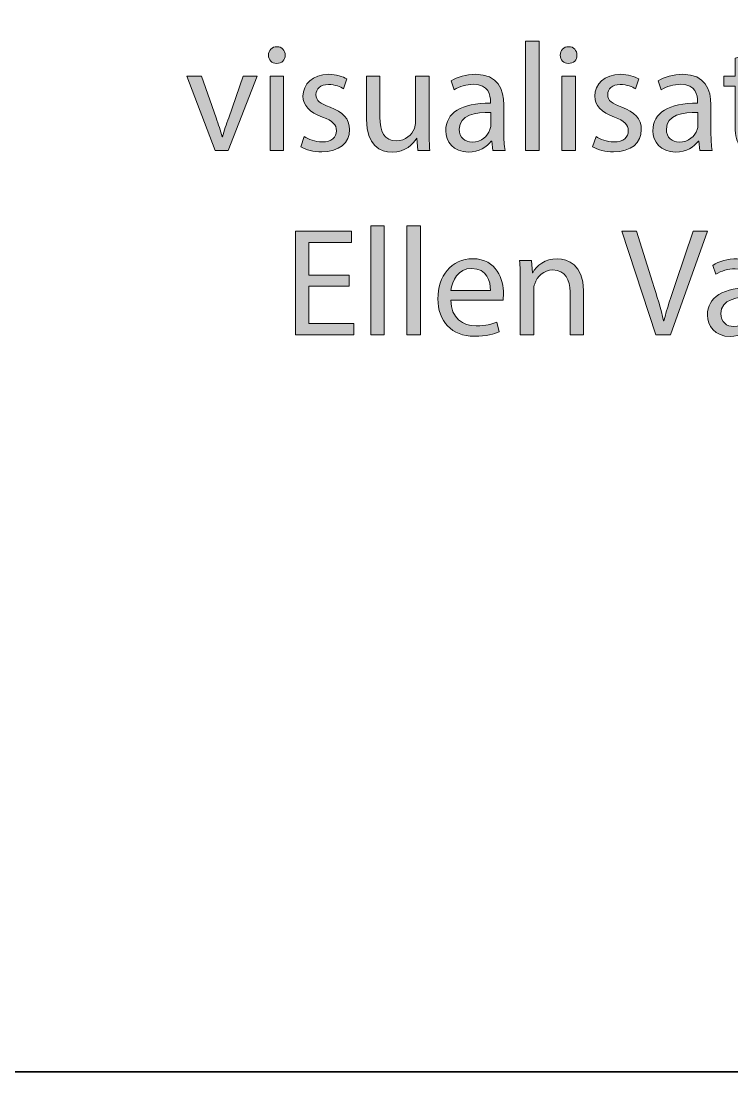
# Model space of a CAD drawing. Header units: inches. Extents: x 0 to 4188, y -1191 to 0.
# Drawn here: x 736.5 to 788.9, y -1190.5 to -1113 of the extents above; entities that cross this region are included whole.
import ezdxf

# ---------------------------------------------------------------- set-up
doc = ezdxf.new("R2010")
doc.units = ezdxf.units.IN
doc.header["$MEASUREMENT"] = 0
doc.layers.add('Cut', color=7, linetype='Continuous')
doc.layers.add('Graveren', color=7, linetype='Continuous')

# ---------------------------------------------------------------- blocks, each defined once
blk = doc.blocks.new('block 6')
at = {"layer": 'Graveren', "true_color": 0x1a1718}
h = blk.add_hatch(color=250, dxfattribs=at)
h.dxf.hatch_style = 2
edge = h.paths.add_edge_path()
edge.add_spline(control_points=[(755.956, -1115.521), (755.968, -1115.861), (755.718, -1116.134), (755.321, -1116.134), (754.97, -1116.134), (754.721, -1115.861), (754.721, -1115.521), (754.721, -1115.17), (754.981, -1114.898), (755.344, -1114.898), (755.718, -1114.898), (755.956, -1115.17), (755.956, -1115.521)], knot_values=[0, 0, 0, 0, 1, 1, 1, 2, 2, 2, 3, 3, 3, 4, 4, 4, 4], degree=3, periodic=1)
h.paths.add_polyline_path([(754.845, -1122.551), (754.845, -1117.063), (755.843, -1117.063), (755.843, -1122.551)])
h = blk.add_hatch(color=250, dxfattribs=at)
h.dxf.hatch_style = 2
h.paths.add_polyline_path([(773.7, -1114.501), (774.698, -1114.501), (774.698, -1122.551), (773.7, -1122.551)])
h = blk.add_hatch(color=250, dxfattribs=at)
h.dxf.hatch_style = 2
edge = h.paths.add_edge_path()
edge.add_spline(control_points=[(777.487, -1115.521), (777.499, -1115.861), (777.249, -1116.134), (776.853, -1116.134), (776.501, -1116.134), (776.252, -1115.861), (776.252, -1115.521), (776.252, -1115.17), (776.513, -1114.898), (776.875, -1114.898), (777.249, -1114.898), (777.487, -1115.17), (777.487, -1115.521)], knot_values=[0, 0, 0, 0, 1, 1, 1, 2, 2, 2, 3, 3, 3, 4, 4, 4, 4], degree=3, periodic=1)
h.paths.add_polyline_path([(776.376, -1122.551), (776.376, -1117.063), (777.374, -1117.063), (777.374, -1122.551)])
h = blk.add_hatch(color=250, dxfattribs=at)
h.dxf.hatch_style = 2
edge = h.paths.add_edge_path()
edge.add_spline(control_points=[(790.142, -1115.487), (790.142, -1115.487), (790.142, -1117.063), (790.142, -1117.063), (790.142, -1117.063), (791.57, -1117.063), (791.57, -1117.063), (791.57, -1117.063), (791.57, -1117.823), (791.57, -1117.823), (791.57, -1117.823), (790.142, -1117.823), (790.142, -1117.823), (790.142, -1117.823), (790.142, -1120.782), (790.142, -1120.782), (790.142, -1121.463), (790.334, -1121.848), (790.89, -1121.848), (791.15, -1121.848), (791.344, -1121.813), (791.468, -1121.78), (791.468, -1121.78), (791.514, -1122.528), (791.514, -1122.528), (791.32, -1122.607), (791.015, -1122.664), (790.629, -1122.664), (790.164, -1122.664), (789.79, -1122.517), (789.552, -1122.245), (789.269, -1121.95), (789.167, -1121.463), (789.167, -1120.816), (789.167, -1120.816), (789.167, -1117.823), (789.167, -1117.823), (789.167, -1117.823), (788.316, -1117.823), (788.316, -1117.823), (788.316, -1117.823), (788.316, -1117.063), (788.316, -1117.063), (788.316, -1117.063), (789.167, -1117.063), (789.167, -1117.063), (789.167, -1117.063), (789.167, -1115.748), (789.167, -1115.748), (789.167, -1115.748), (790.142, -1115.487), (790.142, -1115.487)], knot_values=[0, 0, 0, 0, 1, 1, 1, 2, 2, 2, 3, 3, 3, 4, 4, 4, 5, 5, 5, 6, 6, 6, 7, 7, 7, 8, 8, 8, 9, 9, 9, 10, 10, 10, 11, 11, 11, 12, 12, 12, 13, 13, 13, 14, 14, 14, 15, 15, 15, 16, 16, 16, 17, 17, 17, 17], degree=3, periodic=1)
h = blk.add_hatch(color=250, dxfattribs=at)
h.dxf.hatch_style = 2
edge = h.paths.add_edge_path()
edge.add_spline(control_points=[(749.776, -1117.063), (749.776, -1117.063), (750.854, -1120.147), (750.854, -1120.147), (751.035, -1120.646), (751.183, -1121.1), (751.296, -1121.553), (751.296, -1121.553), (751.33, -1121.553), (751.33, -1121.553), (751.454, -1121.1), (751.613, -1120.646), (751.795, -1120.147), (751.795, -1120.147), (752.86, -1117.063), (752.86, -1117.063), (752.86, -1117.063), (753.903, -1117.063), (753.903, -1117.063), (753.903, -1117.063), (751.749, -1122.551), (751.749, -1122.551), (751.749, -1122.551), (750.797, -1122.551), (750.797, -1122.551), (750.797, -1122.551), (748.711, -1117.063), (748.711, -1117.063), (748.711, -1117.063), (749.776, -1117.063), (749.776, -1117.063)], knot_values=[0, 0, 0, 0, 1, 1, 1, 2, 2, 2, 3, 3, 3, 4, 4, 4, 5, 5, 5, 6, 6, 6, 7, 7, 7, 8, 8, 8, 9, 9, 9, 10, 10, 10, 10], degree=3, periodic=1)
h = blk.add_hatch(color=250, dxfattribs=at)
h.dxf.hatch_style = 2
edge = h.paths.add_edge_path()
edge.add_spline(control_points=[(757.362, -1121.53), (757.657, -1121.724), (758.179, -1121.927), (758.678, -1121.927), (759.403, -1121.927), (759.743, -1121.564), (759.743, -1121.111), (759.743, -1120.635), (759.46, -1120.374), (758.723, -1120.102), (757.736, -1119.75), (757.271, -1119.206), (757.271, -1118.549), (757.271, -1117.664), (757.986, -1116.938), (759.165, -1116.938), (759.721, -1116.938), (760.208, -1117.098), (760.515, -1117.279), (760.515, -1117.279), (760.265, -1118.005), (760.265, -1118.005), (760.05, -1117.868), (759.652, -1117.688), (759.143, -1117.688), (758.553, -1117.688), (758.224, -1118.027), (758.224, -1118.436), (758.224, -1118.889), (758.553, -1119.093), (759.268, -1119.365), (760.22, -1119.728), (760.707, -1120.204), (760.707, -1121.021), (760.707, -1121.984), (759.959, -1122.664), (758.655, -1122.664), (758.054, -1122.664), (757.498, -1122.517), (757.113, -1122.29), (757.113, -1122.29), (757.362, -1121.53), (757.362, -1121.53)], knot_values=[0, 0, 0, 0, 1, 1, 1, 2, 2, 2, 3, 3, 3, 4, 4, 4, 5, 5, 5, 6, 6, 6, 7, 7, 7, 8, 8, 8, 9, 9, 9, 10, 10, 10, 11, 11, 11, 12, 12, 12, 13, 13, 13, 14, 14, 14, 14], degree=3, periodic=1)
h = blk.add_hatch(color=250, dxfattribs=at)
h.dxf.hatch_style = 2
edge = h.paths.add_edge_path()
edge.add_spline(control_points=[(766.58, -1121.055), (766.58, -1121.621), (766.592, -1122.12), (766.626, -1122.551), (766.626, -1122.551), (765.741, -1122.551), (765.741, -1122.551), (765.741, -1122.551), (765.685, -1121.655), (765.685, -1121.655), (765.685, -1121.655), (765.662, -1121.655), (765.662, -1121.655), (765.401, -1122.098), (764.823, -1122.676), (763.848, -1122.676), (762.986, -1122.676), (761.955, -1122.199), (761.955, -1120.272), (761.955, -1120.272), (761.955, -1117.063), (761.955, -1117.063), (761.955, -1117.063), (762.952, -1117.063), (762.952, -1117.063), (762.952, -1117.063), (762.952, -1120.102), (762.952, -1120.102), (762.952, -1121.145), (763.27, -1121.848), (764.177, -1121.848), (764.846, -1121.848), (765.311, -1121.383), (765.492, -1120.94), (765.549, -1120.794), (765.583, -1120.612), (765.583, -1120.431), (765.583, -1120.431), (765.583, -1117.063), (765.583, -1117.063), (765.583, -1117.063), (766.58, -1117.063), (766.58, -1117.063), (766.58, -1117.063), (766.58, -1121.055), (766.58, -1121.055)], knot_values=[0, 0, 0, 0, 1, 1, 1, 2, 2, 2, 3, 3, 3, 4, 4, 4, 5, 5, 5, 6, 6, 6, 7, 7, 7, 8, 8, 8, 9, 9, 9, 10, 10, 10, 11, 11, 11, 12, 12, 12, 13, 13, 13, 14, 14, 14, 15, 15, 15, 15], degree=3, periodic=1)
h = blk.add_hatch(color=250, dxfattribs=at)
h.dxf.hatch_style = 2
edge = h.paths.add_edge_path()
edge.add_spline(control_points=[(771.274, -1122.551), (771.274, -1122.551), (771.195, -1121.859), (771.195, -1121.859), (771.195, -1121.859), (771.161, -1121.859), (771.161, -1121.859), (770.854, -1122.29), (770.266, -1122.676), (769.483, -1122.676), (768.372, -1122.676), (767.805, -1121.894), (767.805, -1121.1), (767.805, -1119.773), (768.984, -1119.048), (771.104, -1119.059), (771.104, -1119.059), (771.104, -1118.945), (771.104, -1118.945), (771.104, -1118.492), (770.979, -1117.676), (769.857, -1117.676), (769.347, -1117.676), (768.814, -1117.834), (768.429, -1118.084), (768.429, -1118.084), (768.202, -1117.427), (768.202, -1117.427), (768.655, -1117.132), (769.312, -1116.938), (770.005, -1116.938), (771.683, -1116.938), (772.091, -1118.084), (772.091, -1119.184), (772.091, -1119.184), (772.091, -1121.235), (772.091, -1121.235), (772.091, -1121.712), (772.113, -1122.177), (772.182, -1122.551), (772.182, -1122.551), (771.274, -1122.551), (771.274, -1122.551)], knot_values=[0, 0, 0, 0, 1, 1, 1, 2, 2, 2, 3, 3, 3, 4, 4, 4, 5, 5, 5, 6, 6, 6, 7, 7, 7, 8, 8, 8, 9, 9, 9, 10, 10, 10, 11, 11, 11, 12, 12, 12, 13, 13, 13, 14, 14, 14, 14], degree=3, periodic=1)
edge = h.paths.add_edge_path()
edge.add_spline(control_points=[(771.127, -1119.75), (770.038, -1119.728), (768.803, -1119.921), (768.803, -1120.986), (768.803, -1121.633), (769.233, -1121.938), (769.744, -1121.938), (770.458, -1121.938), (770.911, -1121.485), (771.07, -1121.021), (771.104, -1120.918), (771.127, -1120.805), (771.127, -1120.703), (771.127, -1120.703), (771.127, -1119.75), (771.127, -1119.75)], knot_values=[0, 0, 0, 0, 1, 1, 1, 2, 2, 2, 3, 3, 3, 4, 4, 4, 5, 5, 5, 5], degree=3, periodic=1)
h = blk.add_hatch(color=250, dxfattribs=at)
h.dxf.hatch_style = 2
edge = h.paths.add_edge_path()
edge.add_spline(control_points=[(778.894, -1121.53), (779.188, -1121.724), (779.71, -1121.927), (780.209, -1121.927), (780.935, -1121.927), (781.274, -1121.564), (781.274, -1121.111), (781.274, -1120.635), (780.991, -1120.374), (780.254, -1120.102), (779.268, -1119.75), (778.803, -1119.206), (778.803, -1118.549), (778.803, -1117.664), (779.518, -1116.938), (780.696, -1116.938), (781.252, -1116.938), (781.739, -1117.098), (782.046, -1117.279), (782.046, -1117.279), (781.796, -1118.005), (781.796, -1118.005), (781.581, -1117.868), (781.184, -1117.688), (780.674, -1117.688), (780.084, -1117.688), (779.755, -1118.027), (779.755, -1118.436), (779.755, -1118.889), (780.084, -1119.093), (780.799, -1119.365), (781.751, -1119.728), (782.238, -1120.204), (782.238, -1121.021), (782.238, -1121.984), (781.49, -1122.664), (780.187, -1122.664), (779.585, -1122.664), (779.029, -1122.517), (778.645, -1122.29), (778.645, -1122.29), (778.894, -1121.53), (778.894, -1121.53)], knot_values=[0, 0, 0, 0, 1, 1, 1, 2, 2, 2, 3, 3, 3, 4, 4, 4, 5, 5, 5, 6, 6, 6, 7, 7, 7, 8, 8, 8, 9, 9, 9, 10, 10, 10, 11, 11, 11, 12, 12, 12, 13, 13, 13, 14, 14, 14, 14], degree=3, periodic=1)
h = blk.add_hatch(color=250, dxfattribs=at)
h.dxf.hatch_style = 2
edge = h.paths.add_edge_path()
edge.add_spline(control_points=[(786.559, -1122.551), (786.559, -1122.551), (786.479, -1121.859), (786.479, -1121.859), (786.479, -1121.859), (786.445, -1121.859), (786.445, -1121.859), (786.139, -1122.29), (785.55, -1122.676), (784.768, -1122.676), (783.656, -1122.676), (783.089, -1121.894), (783.089, -1121.1), (783.089, -1119.773), (784.269, -1119.048), (786.389, -1119.059), (786.389, -1119.059), (786.389, -1118.945), (786.389, -1118.945), (786.389, -1118.492), (786.264, -1117.676), (785.142, -1117.676), (784.631, -1117.676), (784.099, -1117.834), (783.713, -1118.084), (783.713, -1118.084), (783.486, -1117.427), (783.486, -1117.427), (783.939, -1117.132), (784.597, -1116.938), (785.289, -1116.938), (786.967, -1116.938), (787.375, -1118.084), (787.375, -1119.184), (787.375, -1119.184), (787.375, -1121.235), (787.375, -1121.235), (787.375, -1121.712), (787.397, -1122.177), (787.466, -1122.551), (787.466, -1122.551), (786.559, -1122.551), (786.559, -1122.551)], knot_values=[0, 0, 0, 0, 1, 1, 1, 2, 2, 2, 3, 3, 3, 4, 4, 4, 5, 5, 5, 6, 6, 6, 7, 7, 7, 8, 8, 8, 9, 9, 9, 10, 10, 10, 11, 11, 11, 12, 12, 12, 13, 13, 13, 14, 14, 14, 14], degree=3, periodic=1)
edge = h.paths.add_edge_path()
edge.add_spline(control_points=[(786.411, -1119.75), (785.322, -1119.728), (784.087, -1119.921), (784.087, -1120.986), (784.087, -1121.633), (784.518, -1121.938), (785.028, -1121.938), (785.742, -1121.938), (786.195, -1121.485), (786.354, -1121.021), (786.389, -1120.918), (786.411, -1120.805), (786.411, -1120.703), (786.411, -1120.703), (786.411, -1119.75), (786.411, -1119.75)], knot_values=[0, 0, 0, 0, 1, 1, 1, 2, 2, 2, 3, 3, 3, 4, 4, 4, 5, 5, 5, 5], degree=3, periodic=1)
h = blk.add_hatch(color=250, dxfattribs=at)
h.dxf.hatch_style = 2
h.paths.add_polyline_path([(762.271, -1128.106), (763.269, -1128.106), (763.269, -1136.156), (762.271, -1136.156)])
h = blk.add_hatch(color=250, dxfattribs=at)
h.dxf.hatch_style = 2
h.paths.add_polyline_path([(764.946, -1128.106), (765.944, -1128.106), (765.944, -1136.156), (764.946, -1136.156)])
h = blk.add_hatch(color=250, dxfattribs=at)
h.dxf.hatch_style = 2
h.paths.add_polyline_path([(760.684, -1132.573), (757.713, -1132.573), (757.713, -1135.329), (761.023, -1135.329), (761.023, -1136.156), (756.727, -1136.156), (756.727, -1128.515), (760.854, -1128.515), (760.854, -1129.343), (757.713, -1129.343), (757.713, -1131.758), (760.684, -1131.758)])
h = blk.add_hatch(color=250, dxfattribs=at)
h.dxf.hatch_style = 2
edge = h.paths.add_edge_path()
edge.add_spline(control_points=[(783.304, -1136.156), (783.304, -1136.156), (780.809, -1128.515), (780.809, -1128.515), (780.809, -1128.515), (781.875, -1128.515), (781.875, -1128.515), (781.875, -1128.515), (783.065, -1132.279), (783.065, -1132.279), (783.394, -1133.311), (783.678, -1134.24), (783.882, -1135.136), (783.882, -1135.136), (783.904, -1135.136), (783.904, -1135.136), (784.119, -1134.252), (784.437, -1133.288), (784.777, -1132.29), (784.777, -1132.29), (786.069, -1128.515), (786.069, -1128.515), (786.069, -1128.515), (787.124, -1128.515), (787.124, -1128.515), (787.124, -1128.515), (784.392, -1136.156), (784.392, -1136.156), (784.392, -1136.156), (783.304, -1136.156), (783.304, -1136.156)], knot_values=[0, 0, 0, 0, 1, 1, 1, 2, 2, 2, 3, 3, 3, 4, 4, 4, 5, 5, 5, 6, 6, 6, 7, 7, 7, 8, 8, 8, 9, 9, 9, 10, 10, 10, 10], degree=3, periodic=1)
h = blk.add_hatch(color=250, dxfattribs=at)
h.dxf.hatch_style = 2
edge = h.paths.add_edge_path()
edge.add_spline(control_points=[(768.178, -1133.594), (768.201, -1134.943), (769.062, -1135.499), (770.06, -1135.499), (770.774, -1135.499), (771.205, -1135.374), (771.579, -1135.215), (771.579, -1135.215), (771.749, -1135.93), (771.749, -1135.93), (771.397, -1136.088), (770.797, -1136.27), (769.924, -1136.27), (768.234, -1136.27), (767.226, -1135.158), (767.226, -1133.503), (767.226, -1131.848), (768.201, -1130.544), (769.799, -1130.544), (771.591, -1130.544), (772.066, -1132.12), (772.066, -1133.129), (772.066, -1133.333), (772.044, -1133.492), (772.033, -1133.594), (772.033, -1133.594), (768.178, -1133.594), (768.178, -1133.594)], knot_values=[0, 0, 0, 0, 1, 1, 1, 2, 2, 2, 3, 3, 3, 4, 4, 4, 5, 5, 5, 6, 6, 6, 7, 7, 7, 8, 8, 8, 9, 9, 9, 9], degree=3, periodic=1)
edge = h.paths.add_edge_path()
edge.add_spline(control_points=[(771.104, -1132.88), (771.114, -1132.245), (770.843, -1131.259), (769.72, -1131.259), (768.711, -1131.259), (768.269, -1132.188), (768.189, -1132.88), (768.189, -1132.88), (771.104, -1132.88), (771.104, -1132.88)], knot_values=[0, 0, 0, 0, 1, 1, 1, 2, 2, 2, 3, 3, 3, 3], degree=3, periodic=1)
h = blk.add_hatch(color=250, dxfattribs=at)
h.dxf.hatch_style = 2
edge = h.paths.add_edge_path()
edge.add_spline(control_points=[(773.303, -1132.154), (773.303, -1131.587), (773.292, -1131.122), (773.258, -1130.669), (773.258, -1130.669), (774.143, -1130.669), (774.143, -1130.669), (774.143, -1130.669), (774.199, -1131.576), (774.199, -1131.576), (774.199, -1131.576), (774.222, -1131.576), (774.222, -1131.576), (774.493, -1131.055), (775.129, -1130.544), (776.035, -1130.544), (776.795, -1130.544), (777.975, -1130.998), (777.975, -1132.88), (777.975, -1132.88), (777.975, -1136.156), (777.975, -1136.156), (777.975, -1136.156), (776.977, -1136.156), (776.977, -1136.156), (776.977, -1136.156), (776.977, -1132.993), (776.977, -1132.993), (776.977, -1132.108), (776.647, -1131.372), (775.707, -1131.372), (775.049, -1131.372), (774.539, -1131.837), (774.369, -1132.393), (774.323, -1132.517), (774.301, -1132.688), (774.301, -1132.857), (774.301, -1132.857), (774.301, -1136.156), (774.301, -1136.156), (774.301, -1136.156), (773.303, -1136.156), (773.303, -1136.156), (773.303, -1136.156), (773.303, -1132.154), (773.303, -1132.154)], knot_values=[0, 0, 0, 0, 1, 1, 1, 2, 2, 2, 3, 3, 3, 4, 4, 4, 5, 5, 5, 6, 6, 6, 7, 7, 7, 8, 8, 8, 9, 9, 9, 10, 10, 10, 11, 11, 11, 12, 12, 12, 13, 13, 13, 14, 14, 14, 15, 15, 15, 15], degree=3, periodic=1)
h = blk.add_hatch(color=250, dxfattribs=at)
h.dxf.hatch_style = 2
edge = h.paths.add_edge_path()
edge.add_spline(control_points=[(790.583, -1136.156), (790.583, -1136.156), (790.504, -1135.465), (790.504, -1135.465), (790.504, -1135.465), (790.47, -1135.465), (790.47, -1135.465), (790.163, -1135.896), (789.574, -1136.281), (788.792, -1136.281), (787.681, -1136.281), (787.113, -1135.499), (787.113, -1134.705), (787.113, -1133.379), (788.293, -1132.653), (790.413, -1132.664), (790.413, -1132.664), (790.413, -1132.551), (790.413, -1132.551), (790.413, -1132.098), (790.288, -1131.281), (789.166, -1131.281), (788.655, -1131.281), (788.123, -1131.439), (787.737, -1131.689), (787.737, -1131.689), (787.511, -1131.032), (787.511, -1131.032), (787.964, -1130.737), (788.621, -1130.544), (789.313, -1130.544), (790.991, -1130.544), (791.399, -1131.689), (791.399, -1132.789), (791.399, -1132.789), (791.399, -1134.841), (791.399, -1134.841), (791.399, -1135.317), (791.422, -1135.782), (791.49, -1136.156), (791.49, -1136.156), (790.583, -1136.156), (790.583, -1136.156)], knot_values=[0, 0, 0, 0, 1, 1, 1, 2, 2, 2, 3, 3, 3, 4, 4, 4, 5, 5, 5, 6, 6, 6, 7, 7, 7, 8, 8, 8, 9, 9, 9, 10, 10, 10, 11, 11, 11, 12, 12, 12, 13, 13, 13, 14, 14, 14, 14], degree=3, periodic=1)
edge = h.paths.add_edge_path()
edge.add_spline(control_points=[(790.436, -1133.355), (789.347, -1133.333), (788.111, -1133.526), (788.111, -1134.592), (788.111, -1135.238), (788.542, -1135.544), (789.053, -1135.544), (789.767, -1135.544), (790.22, -1135.091), (790.379, -1134.626), (790.413, -1134.523), (790.436, -1134.41), (790.436, -1134.309), (790.436, -1134.309), (790.436, -1133.355), (790.436, -1133.355)], knot_values=[0, 0, 0, 0, 1, 1, 1, 2, 2, 2, 3, 3, 3, 4, 4, 4, 5, 5, 5, 5], degree=3, periodic=1)
at = {"layer": 'Graveren', "lineweight": 0}
for points in [[(773.7, -1114.501), (774.698, -1114.501), (774.698, -1122.551), (773.7, -1122.551), (773.7, -1114.501)], [(754.845, -1122.551), (754.845, -1117.063), (755.843, -1117.063), (755.843, -1122.551), (754.845, -1122.551)], [(776.376, -1122.551), (776.376, -1117.063), (777.374, -1117.063), (777.374, -1122.551), (776.376, -1122.551)], [(762.271, -1128.106), (763.269, -1128.106), (763.269, -1136.156), (762.271, -1136.156), (762.271, -1128.106)], [(764.946, -1128.106), (765.944, -1128.106), (765.944, -1136.156), (764.946, -1136.156), (764.946, -1128.106)], [(760.684, -1132.573), (757.713, -1132.573), (757.713, -1135.329), (761.023, -1135.329), (761.023, -1136.156), (756.727, -1136.156), (756.727, -1128.515), (760.854, -1128.515), (760.854, -1129.343), (757.713, -1129.343), (757.713, -1131.758), (760.684, -1131.758), (760.684, -1132.573)]]:
    blk.add_lwpolyline(points, dxfattribs=at)
for points, knots in [([(755.956, -1115.521), (755.968, -1115.861), (755.718, -1116.134), (755.321, -1116.134), (754.97, -1116.134), (754.721, -1115.861), (754.721, -1115.521), (754.721, -1115.17), (754.981, -1114.898), (755.344, -1114.898), (755.718, -1114.898), (755.956, -1115.17), (755.956, -1115.521)], [0, 0, 0, 0, 1, 1, 1, 2, 2, 2, 3, 3, 3, 4, 4, 4, 4]), ([(777.487, -1115.521), (777.499, -1115.861), (777.249, -1116.134), (776.853, -1116.134), (776.501, -1116.134), (776.252, -1115.861), (776.252, -1115.521), (776.252, -1115.17), (776.513, -1114.898), (776.875, -1114.898), (777.249, -1114.898), (777.487, -1115.17), (777.487, -1115.521)], [0, 0, 0, 0, 1, 1, 1, 2, 2, 2, 3, 3, 3, 4, 4, 4, 4]), ([(790.142, -1115.487), (790.142, -1115.487), (790.142, -1117.063), (790.142, -1117.063), (790.142, -1117.063), (791.57, -1117.063), (791.57, -1117.063), (791.57, -1117.063), (791.57, -1117.823), (791.57, -1117.823), (791.57, -1117.823), (790.142, -1117.823), (790.142, -1117.823), (790.142, -1117.823), (790.142, -1120.782), (790.142, -1120.782), (790.142, -1121.463), (790.334, -1121.848), (790.89, -1121.848), (791.15, -1121.848), (791.344, -1121.813), (791.468, -1121.78), (791.468, -1121.78), (791.514, -1122.528), (791.514, -1122.528), (791.32, -1122.607), (791.015, -1122.664), (790.629, -1122.664), (790.164, -1122.664), (789.79, -1122.517), (789.552, -1122.245), (789.269, -1121.95), (789.167, -1121.463), (789.167, -1120.816), (789.167, -1120.816), (789.167, -1117.823), (789.167, -1117.823), (789.167, -1117.823), (788.316, -1117.823), (788.316, -1117.823), (788.316, -1117.823), (788.316, -1117.063), (788.316, -1117.063), (788.316, -1117.063), (789.167, -1117.063), (789.167, -1117.063), (789.167, -1117.063), (789.167, -1115.748), (789.167, -1115.748), (789.167, -1115.748), (790.142, -1115.487), (790.142, -1115.487)], [0, 0, 0, 0, 1, 1, 1, 2, 2, 2, 3, 3, 3, 4, 4, 4, 5, 5, 5, 6, 6, 6, 7, 7, 7, 8, 8, 8, 9, 9, 9, 10, 10, 10, 11, 11, 11, 12, 12, 12, 13, 13, 13, 14, 14, 14, 15, 15, 15, 16, 16, 16, 17, 17, 17, 17]), ([(749.776, -1117.063), (749.776, -1117.063), (750.854, -1120.147), (750.854, -1120.147), (751.035, -1120.646), (751.183, -1121.1), (751.296, -1121.553), (751.296, -1121.553), (751.33, -1121.553), (751.33, -1121.553), (751.454, -1121.1), (751.613, -1120.646), (751.795, -1120.147), (751.795, -1120.147), (752.86, -1117.063), (752.86, -1117.063), (752.86, -1117.063), (753.903, -1117.063), (753.903, -1117.063), (753.903, -1117.063), (751.749, -1122.551), (751.749, -1122.551), (751.749, -1122.551), (750.797, -1122.551), (750.797, -1122.551), (750.797, -1122.551), (748.711, -1117.063), (748.711, -1117.063), (748.711, -1117.063), (749.776, -1117.063), (749.776, -1117.063)], [0, 0, 0, 0, 1, 1, 1, 2, 2, 2, 3, 3, 3, 4, 4, 4, 5, 5, 5, 6, 6, 6, 7, 7, 7, 8, 8, 8, 9, 9, 9, 10, 10, 10, 10]), ([(757.362, -1121.53), (757.657, -1121.724), (758.179, -1121.927), (758.678, -1121.927), (759.403, -1121.927), (759.743, -1121.564), (759.743, -1121.111), (759.743, -1120.635), (759.46, -1120.374), (758.723, -1120.102), (757.736, -1119.75), (757.271, -1119.206), (757.271, -1118.549), (757.271, -1117.664), (757.986, -1116.938), (759.165, -1116.938), (759.721, -1116.938), (760.208, -1117.098), (760.515, -1117.279), (760.515, -1117.279), (760.265, -1118.005), (760.265, -1118.005), (760.05, -1117.868), (759.652, -1117.688), (759.143, -1117.688), (758.553, -1117.688), (758.224, -1118.027), (758.224, -1118.436), (758.224, -1118.889), (758.553, -1119.093), (759.268, -1119.365), (760.22, -1119.728), (760.707, -1120.204), (760.707, -1121.021), (760.707, -1121.984), (759.959, -1122.664), (758.655, -1122.664), (758.054, -1122.664), (757.498, -1122.517), (757.113, -1122.29), (757.113, -1122.29), (757.362, -1121.53), (757.362, -1121.53)], [0, 0, 0, 0, 1, 1, 1, 2, 2, 2, 3, 3, 3, 4, 4, 4, 5, 5, 5, 6, 6, 6, 7, 7, 7, 8, 8, 8, 9, 9, 9, 10, 10, 10, 11, 11, 11, 12, 12, 12, 13, 13, 13, 14, 14, 14, 14]), ([(766.58, -1121.055), (766.58, -1121.621), (766.592, -1122.12), (766.626, -1122.551), (766.626, -1122.551), (765.741, -1122.551), (765.741, -1122.551), (765.741, -1122.551), (765.685, -1121.655), (765.685, -1121.655), (765.685, -1121.655), (765.662, -1121.655), (765.662, -1121.655), (765.401, -1122.098), (764.823, -1122.676), (763.848, -1122.676), (762.986, -1122.676), (761.955, -1122.199), (761.955, -1120.272), (761.955, -1120.272), (761.955, -1117.063), (761.955, -1117.063), (761.955, -1117.063), (762.952, -1117.063), (762.952, -1117.063), (762.952, -1117.063), (762.952, -1120.102), (762.952, -1120.102), (762.952, -1121.145), (763.27, -1121.848), (764.177, -1121.848), (764.846, -1121.848), (765.311, -1121.383), (765.492, -1120.94), (765.549, -1120.794), (765.583, -1120.612), (765.583, -1120.431), (765.583, -1120.431), (765.583, -1117.063), (765.583, -1117.063), (765.583, -1117.063), (766.58, -1117.063), (766.58, -1117.063), (766.58, -1117.063), (766.58, -1121.055), (766.58, -1121.055)], [0, 0, 0, 0, 1, 1, 1, 2, 2, 2, 3, 3, 3, 4, 4, 4, 5, 5, 5, 6, 6, 6, 7, 7, 7, 8, 8, 8, 9, 9, 9, 10, 10, 10, 11, 11, 11, 12, 12, 12, 13, 13, 13, 14, 14, 14, 15, 15, 15, 15]), ([(771.274, -1122.551), (771.274, -1122.551), (771.195, -1121.859), (771.195, -1121.859), (771.195, -1121.859), (771.161, -1121.859), (771.161, -1121.859), (770.854, -1122.29), (770.266, -1122.676), (769.483, -1122.676), (768.372, -1122.676), (767.805, -1121.894), (767.805, -1121.1), (767.805, -1119.773), (768.984, -1119.048), (771.104, -1119.059), (771.104, -1119.059), (771.104, -1118.945), (771.104, -1118.945), (771.104, -1118.492), (770.979, -1117.676), (769.857, -1117.676), (769.347, -1117.676), (768.814, -1117.834), (768.429, -1118.084), (768.429, -1118.084), (768.202, -1117.427), (768.202, -1117.427), (768.655, -1117.132), (769.312, -1116.938), (770.005, -1116.938), (771.683, -1116.938), (772.091, -1118.084), (772.091, -1119.184), (772.091, -1119.184), (772.091, -1121.235), (772.091, -1121.235), (772.091, -1121.712), (772.113, -1122.177), (772.182, -1122.551), (772.182, -1122.551), (771.274, -1122.551), (771.274, -1122.551)], [0, 0, 0, 0, 1, 1, 1, 2, 2, 2, 3, 3, 3, 4, 4, 4, 5, 5, 5, 6, 6, 6, 7, 7, 7, 8, 8, 8, 9, 9, 9, 10, 10, 10, 11, 11, 11, 12, 12, 12, 13, 13, 13, 14, 14, 14, 14]), ([(778.894, -1121.53), (779.188, -1121.724), (779.71, -1121.927), (780.209, -1121.927), (780.935, -1121.927), (781.274, -1121.564), (781.274, -1121.111), (781.274, -1120.635), (780.991, -1120.374), (780.254, -1120.102), (779.268, -1119.75), (778.803, -1119.206), (778.803, -1118.549), (778.803, -1117.664), (779.518, -1116.938), (780.696, -1116.938), (781.252, -1116.938), (781.739, -1117.098), (782.046, -1117.279), (782.046, -1117.279), (781.796, -1118.005), (781.796, -1118.005), (781.581, -1117.868), (781.184, -1117.688), (780.674, -1117.688), (780.084, -1117.688), (779.755, -1118.027), (779.755, -1118.436), (779.755, -1118.889), (780.084, -1119.093), (780.799, -1119.365), (781.751, -1119.728), (782.238, -1120.204), (782.238, -1121.021), (782.238, -1121.984), (781.49, -1122.664), (780.187, -1122.664), (779.585, -1122.664), (779.029, -1122.517), (778.645, -1122.29), (778.645, -1122.29), (778.894, -1121.53), (778.894, -1121.53)], [0, 0, 0, 0, 1, 1, 1, 2, 2, 2, 3, 3, 3, 4, 4, 4, 5, 5, 5, 6, 6, 6, 7, 7, 7, 8, 8, 8, 9, 9, 9, 10, 10, 10, 11, 11, 11, 12, 12, 12, 13, 13, 13, 14, 14, 14, 14]), ([(786.559, -1122.551), (786.559, -1122.551), (786.479, -1121.859), (786.479, -1121.859), (786.479, -1121.859), (786.445, -1121.859), (786.445, -1121.859), (786.139, -1122.29), (785.55, -1122.676), (784.768, -1122.676), (783.656, -1122.676), (783.089, -1121.894), (783.089, -1121.1), (783.089, -1119.773), (784.269, -1119.048), (786.389, -1119.059), (786.389, -1119.059), (786.389, -1118.945), (786.389, -1118.945), (786.389, -1118.492), (786.264, -1117.676), (785.142, -1117.676), (784.631, -1117.676), (784.099, -1117.834), (783.713, -1118.084), (783.713, -1118.084), (783.486, -1117.427), (783.486, -1117.427), (783.939, -1117.132), (784.597, -1116.938), (785.289, -1116.938), (786.967, -1116.938), (787.375, -1118.084), (787.375, -1119.184), (787.375, -1119.184), (787.375, -1121.235), (787.375, -1121.235), (787.375, -1121.712), (787.397, -1122.177), (787.466, -1122.551), (787.466, -1122.551), (786.559, -1122.551), (786.559, -1122.551)], [0, 0, 0, 0, 1, 1, 1, 2, 2, 2, 3, 3, 3, 4, 4, 4, 5, 5, 5, 6, 6, 6, 7, 7, 7, 8, 8, 8, 9, 9, 9, 10, 10, 10, 11, 11, 11, 12, 12, 12, 13, 13, 13, 14, 14, 14, 14]), ([(771.127, -1119.75), (770.038, -1119.728), (768.803, -1119.921), (768.803, -1120.986), (768.803, -1121.633), (769.233, -1121.938), (769.744, -1121.938), (770.458, -1121.938), (770.911, -1121.485), (771.07, -1121.021), (771.104, -1120.918), (771.127, -1120.805), (771.127, -1120.703), (771.127, -1120.703), (771.127, -1119.75), (771.127, -1119.75)], [0, 0, 0, 0, 1, 1, 1, 2, 2, 2, 3, 3, 3, 4, 4, 4, 5, 5, 5, 5]), ([(786.411, -1119.75), (785.322, -1119.728), (784.087, -1119.921), (784.087, -1120.986), (784.087, -1121.633), (784.518, -1121.938), (785.028, -1121.938), (785.742, -1121.938), (786.195, -1121.485), (786.354, -1121.021), (786.389, -1120.918), (786.411, -1120.805), (786.411, -1120.703), (786.411, -1120.703), (786.411, -1119.75), (786.411, -1119.75)], [0, 0, 0, 0, 1, 1, 1, 2, 2, 2, 3, 3, 3, 4, 4, 4, 5, 5, 5, 5]), ([(783.304, -1136.156), (783.304, -1136.156), (780.809, -1128.515), (780.809, -1128.515), (780.809, -1128.515), (781.875, -1128.515), (781.875, -1128.515), (781.875, -1128.515), (783.065, -1132.279), (783.065, -1132.279), (783.394, -1133.311), (783.678, -1134.24), (783.882, -1135.136), (783.882, -1135.136), (783.904, -1135.136), (783.904, -1135.136), (784.119, -1134.252), (784.437, -1133.288), (784.777, -1132.29), (784.777, -1132.29), (786.069, -1128.515), (786.069, -1128.515), (786.069, -1128.515), (787.124, -1128.515), (787.124, -1128.515), (787.124, -1128.515), (784.392, -1136.156), (784.392, -1136.156), (784.392, -1136.156), (783.304, -1136.156), (783.304, -1136.156)], [0, 0, 0, 0, 1, 1, 1, 2, 2, 2, 3, 3, 3, 4, 4, 4, 5, 5, 5, 6, 6, 6, 7, 7, 7, 8, 8, 8, 9, 9, 9, 10, 10, 10, 10]), ([(768.178, -1133.594), (768.201, -1134.943), (769.062, -1135.499), (770.06, -1135.499), (770.774, -1135.499), (771.205, -1135.374), (771.579, -1135.215), (771.579, -1135.215), (771.749, -1135.93), (771.749, -1135.93), (771.397, -1136.088), (770.797, -1136.27), (769.924, -1136.27), (768.234, -1136.27), (767.226, -1135.158), (767.226, -1133.503), (767.226, -1131.848), (768.201, -1130.544), (769.799, -1130.544), (771.591, -1130.544), (772.066, -1132.12), (772.066, -1133.129), (772.066, -1133.333), (772.044, -1133.492), (772.033, -1133.594), (772.033, -1133.594), (768.178, -1133.594), (768.178, -1133.594)], [0, 0, 0, 0, 1, 1, 1, 2, 2, 2, 3, 3, 3, 4, 4, 4, 5, 5, 5, 6, 6, 6, 7, 7, 7, 8, 8, 8, 9, 9, 9, 9]), ([(773.303, -1132.154), (773.303, -1131.587), (773.292, -1131.122), (773.258, -1130.669), (773.258, -1130.669), (774.143, -1130.669), (774.143, -1130.669), (774.143, -1130.669), (774.199, -1131.576), (774.199, -1131.576), (774.199, -1131.576), (774.222, -1131.576), (774.222, -1131.576), (774.493, -1131.055), (775.129, -1130.544), (776.035, -1130.544), (776.795, -1130.544), (777.975, -1130.998), (777.975, -1132.88), (777.975, -1132.88), (777.975, -1136.156), (777.975, -1136.156), (777.975, -1136.156), (776.977, -1136.156), (776.977, -1136.156), (776.977, -1136.156), (776.977, -1132.993), (776.977, -1132.993), (776.977, -1132.108), (776.647, -1131.372), (775.707, -1131.372), (775.049, -1131.372), (774.539, -1131.837), (774.369, -1132.393), (774.323, -1132.517), (774.301, -1132.688), (774.301, -1132.857), (774.301, -1132.857), (774.301, -1136.156), (774.301, -1136.156), (774.301, -1136.156), (773.303, -1136.156), (773.303, -1136.156), (773.303, -1136.156), (773.303, -1132.154), (773.303, -1132.154)], [0, 0, 0, 0, 1, 1, 1, 2, 2, 2, 3, 3, 3, 4, 4, 4, 5, 5, 5, 6, 6, 6, 7, 7, 7, 8, 8, 8, 9, 9, 9, 10, 10, 10, 11, 11, 11, 12, 12, 12, 13, 13, 13, 14, 14, 14, 15, 15, 15, 15]), ([(790.583, -1136.156), (790.583, -1136.156), (790.504, -1135.465), (790.504, -1135.465), (790.504, -1135.465), (790.47, -1135.465), (790.47, -1135.465), (790.163, -1135.896), (789.574, -1136.281), (788.792, -1136.281), (787.681, -1136.281), (787.113, -1135.499), (787.113, -1134.705), (787.113, -1133.379), (788.293, -1132.653), (790.413, -1132.664), (790.413, -1132.664), (790.413, -1132.551), (790.413, -1132.551), (790.413, -1132.098), (790.288, -1131.281), (789.166, -1131.281), (788.655, -1131.281), (788.123, -1131.439), (787.737, -1131.689), (787.737, -1131.689), (787.511, -1131.032), (787.511, -1131.032), (787.964, -1130.737), (788.621, -1130.544), (789.313, -1130.544), (790.991, -1130.544), (791.399, -1131.689), (791.399, -1132.789), (791.399, -1132.789), (791.399, -1134.841), (791.399, -1134.841), (791.399, -1135.317), (791.422, -1135.782), (791.49, -1136.156), (791.49, -1136.156), (790.583, -1136.156), (790.583, -1136.156)], [0, 0, 0, 0, 1, 1, 1, 2, 2, 2, 3, 3, 3, 4, 4, 4, 5, 5, 5, 6, 6, 6, 7, 7, 7, 8, 8, 8, 9, 9, 9, 10, 10, 10, 11, 11, 11, 12, 12, 12, 13, 13, 13, 14, 14, 14, 14]), ([(771.104, -1132.88), (771.114, -1132.245), (770.843, -1131.259), (769.72, -1131.259), (768.711, -1131.259), (768.269, -1132.188), (768.189, -1132.88), (768.189, -1132.88), (771.104, -1132.88), (771.104, -1132.88)], [0, 0, 0, 0, 1, 1, 1, 2, 2, 2, 3, 3, 3, 3]), ([(790.436, -1133.355), (789.347, -1133.333), (788.111, -1133.526), (788.111, -1134.592), (788.111, -1135.238), (788.542, -1135.544), (789.053, -1135.544), (789.767, -1135.544), (790.22, -1135.091), (790.379, -1134.626), (790.413, -1134.523), (790.436, -1134.41), (790.436, -1134.309), (790.436, -1134.309), (790.436, -1133.355), (790.436, -1133.355)], [0, 0, 0, 0, 1, 1, 1, 2, 2, 2, 3, 3, 3, 4, 4, 4, 5, 5, 5, 5])]:
    blk.add_open_spline(points, degree=3, knots=knots, dxfattribs=at)

msp = doc.modelspace()

# ---------------------------------------------------------------- linework, layer by layer
at = {"layer": 'Cut', "color": 250, "lineweight": 35, "true_color": 0x1a1718}
msp.add_lwpolyline([(841.39, -1190.55), (-0.5, -1190.55), (-0.5, 0), (841.39, 0), (841.39, -1190.55)], dxfattribs=at)

# ---------------------------------------------------------------- block references
at = {"layer": 'Graveren'}
msp.add_blockref('block 6', (0, 0), dxfattribs=at)

doc.saveas('drawing.dxf')
